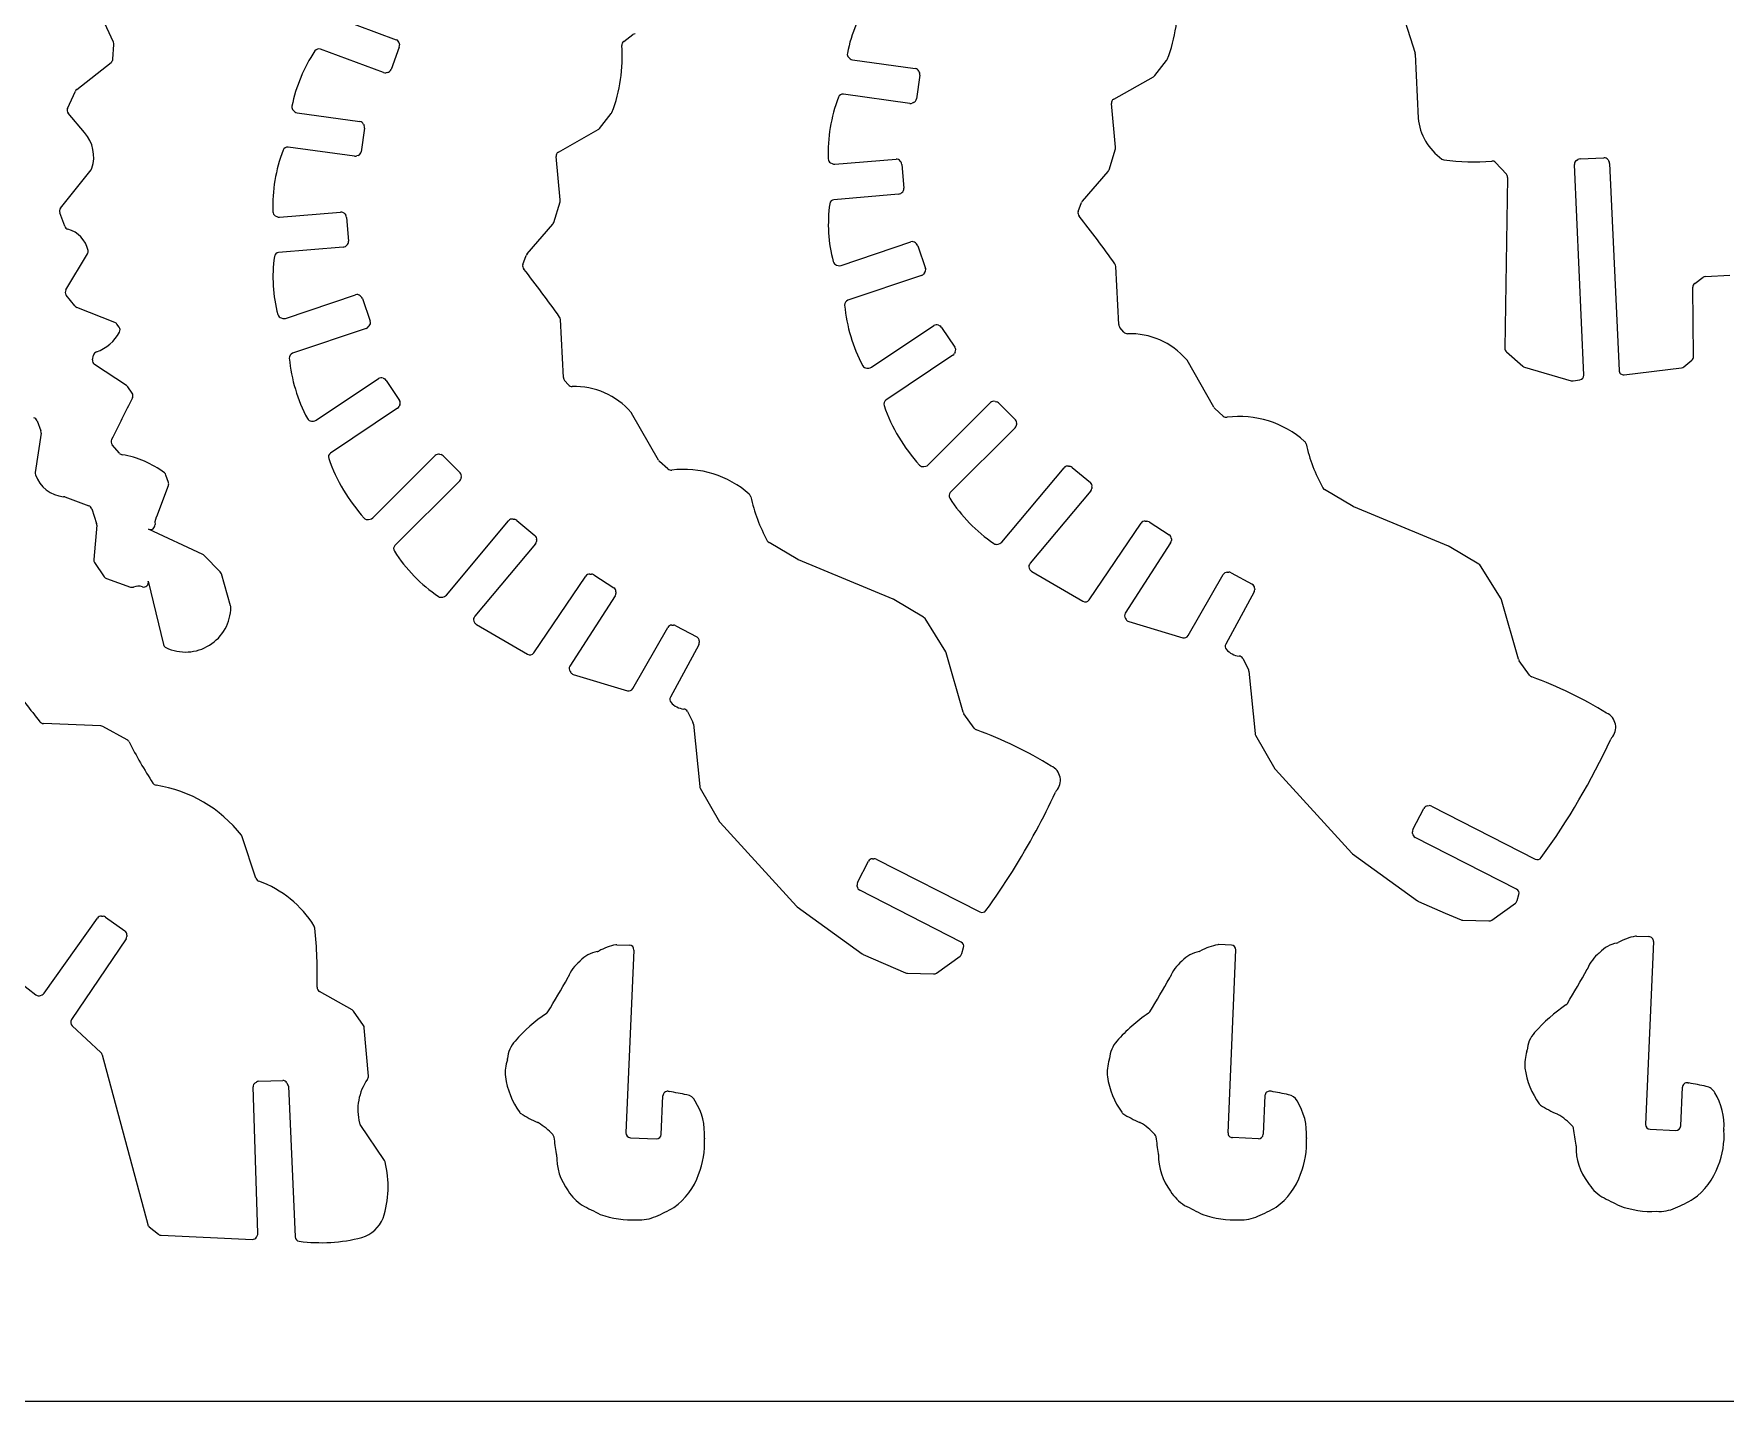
# Model space of a CAD drawing. Extents: x 0 to 821, y 0 to 548.
# Drawn here: x 399.3 to 543.2, y 0 to 116.3 of the extents above; entities that cross this region are included whole.
import ezdxf

# ---------------------------------------------------------------- set-up
doc = ezdxf.new("R2010")
doc.units = 0
doc.header["$MEASUREMENT"] = 0
doc.layers.add('WHITE', color=7, linetype='CONTINUOUS')

msp = doc.modelspace()

# ---------------------------------------------------------------- linework, layer by layer
at = {"layer": 'WHITE', "linetype": 'Continuous'}
for p, q in [((514.833729, 121.009929), (516.823925, 114.680281)), ((406.103925, 115.600281), (404.964007, 118.050081)), ((425.144001, 117.679665), (430.163925, 115.820281)), ((406.053925, 114.170281), (406.143901, 115.409642)), ((430.424132, 115.190357), (429.723925, 113.280281)), ((430.423995, 115.520276), (430.443925, 115.390281)), ((449.51407, 115.669755), (450.293925, 116.250281)), ((402.983925, 111.590281), (405.903738, 113.879721)), ((429.083745, 113.030393), (423.713925, 115.010281)), ((468.654263, 114.299544), (468.773925, 114.190281)), ((468.984404, 114.100074), (474.303925, 113.370281)), ((494.693927, 112.770283), (495.683925, 114.040281)), ((516.844386, 114.579973), (517.083925, 109.150281)), ((429.414085, 113.029764), (429.293925, 113.010281)), ((474.693525, 112.800081), (474.413925, 110.790281)), ((474.614034, 113.130422), (474.663925, 113.010281)), ((491.193458, 110.770368), (494.573925, 112.670281)), ((402.203925, 109.980281), (402.864387, 111.440109)), ((473.853503, 110.400417), (468.203925, 111.180281)), ((403.633925, 107.920281), (402.263722, 109.559683)), ((421.414263, 109.789544), (421.533925, 109.690281)), ((421.743565, 109.589928), (427.063925, 108.870281)), ((447.453927, 108.270283), (448.443925, 109.530281)), ((474.173815, 110.480012), (474.053925, 110.430281)), ((491.353917, 106.690156), (490.993925, 110.380281)), ((427.453925, 108.300281), (427.173925, 106.290281)), ((427.374029, 108.619971), (427.423925, 108.510281)), ((443.953458, 106.260368), (447.333925, 108.170281)), ((426.613503, 105.900417), (420.963925, 106.670281)), ((490.794079, 104.760053), (491.343925, 106.530281)), ((426.933523, 105.97008), (426.813925, 105.930281)), ((444.113917, 102.189956), (443.753925, 105.870281)), ((467.113441, 105.349922), (467.253925, 105.279981)), ((467.473956, 105.23041), (472.673925, 105.670281)), ((473.033902, 105.499963), (473.103925, 105.399981)), ((473.173626, 105.199976), (473.343925, 103.179981)), ((523.673958, 105.370003), (524.593925, 104.389981)), ((531.184021, 87.29001), (530.373925, 105.199981)), ((530.553728, 105.549984), (530.663925, 105.620281)), ((530.86402, 105.689964), (532.883925, 105.780281)), ((533.243925, 105.599981), (533.313925, 105.490281)), ((533.374401, 105.290024), (534.173925, 87.689981)), ((401.593925, 101.489981), (404.203604, 104.749986)), ((488.534233, 102.090042), (490.713925, 104.619981)), ((524.693508, 104.110043), (524.463925, 89.569981)), ((472.873923, 102.67998), (467.393925, 102.209981)), ((473.174406, 102.820002), (473.073925, 102.749981)), ((401.963925, 99.949981), (401.533751, 101.099952)), ((419.87391, 100.849985), (420.013925, 100.769981)), ((420.233488, 100.729961), (425.423925, 101.159981)), ((425.793703, 100.999968), (425.863925, 100.889981)), ((443.554079, 100.260053), (444.103925, 102.029981)), ((488.174128, 101.199972), (488.453925, 101.969981)), ((425.934095, 100.700017), (426.103925, 98.679981)), ((441.293816, 97.590052), (443.473925, 100.119981)), ((425.633923, 98.16998), (420.153925, 97.709981)), ((425.933549, 98.320028), (425.833925, 98.239981)), ((468.003954, 96.620031), (473.933925, 98.619981)), ((474.324205, 98.550028), (474.413925, 98.459981)), ((474.533798, 98.290044), (475.183925, 96.369981)), ((402.063925, 94.549981), (403.893597, 97.60998)), ((440.933558, 96.690047), (441.213925, 97.459981)), ((467.614292, 96.649951), (467.763925, 96.609981)), ((491.623859, 91.579963), (491.373925, 96.529981)), ((474.85361, 95.770035), (468.573925, 93.649981)), ((475.10399, 95.980027), (475.023925, 95.879981)), ((540.613982, 95.090001), (541.323925, 95.609981)), ((541.543514, 95.679987), (543.603925, 95.789981)), ((402.833925, 93.169981), (402.094413, 94.099977)), ((420.753921, 92.10998), (426.693925, 94.119981)), ((427.08388, 94.040016), (427.173925, 93.959981)), ((427.293798, 93.790044), (427.943925, 91.869981)), ((540.514039, 88.859949), (540.453925, 94.759981)), ((406.223925, 91.769981), (402.994193, 93.04)), ((420.373922, 92.149981), (420.523925, 92.109981)), ((406.593925, 91.359981), (406.403848, 91.629996)), ((427.61419, 91.260008), (421.333925, 89.139981)), ((427.86431, 91.470004), (427.783925, 91.379981)), ((444.383664, 87.080011), (444.133925, 92.019981)), ((470.584346, 87.949992), (475.883925, 91.499981)), ((476.284083, 91.530042), (476.393925, 91.469981)), ((476.554048, 91.330022), (477.683925, 89.649981)), ((492.054251, 90.949989), (491.713925, 91.349981)), ((477.713485, 89.250021), (477.653925, 89.139981)), ((524.594315, 89.26002), (525.983925, 88.049981)), ((404.323925, 88.599981), (404.403982, 88.98003)), ((407.213925, 86.409981), (404.494124, 88.180015)), ((470.193455, 87.879963), (470.353925, 87.879981)), ((477.514065, 88.979956), (471.813925, 85.159981)), ((499.70395, 84.549998), (497.433925, 88.559981)), ((526.133749, 87.959986), (530.093925, 86.799981)), ((534.614142, 87.309955), (539.483925, 87.899981)), ((539.69396, 87.989968), (540.363925, 88.549981)), ((423.344346, 83.439992), (428.643925, 86.989981)), ((429.044083, 87.020042), (429.153925, 86.969981)), ((429.314048, 86.830022), (430.443925, 85.139981)), ((444.813577, 86.449992), (444.473925, 86.839981)), ((530.263685, 86.789977), (530.843925, 86.879981)), ((407.693925, 85.759981), (407.323925, 86.299981)), ((475.403507, 79.649951), (480.713925, 84.949981)), ((481.093878, 85.049958), (481.223925, 85.019981)), ((481.403434, 84.919998), (482.833925, 83.479981)), ((430.27402, 84.47002), (424.573925, 80.659981)), ((430.464286, 84.75005), (430.413925, 84.629981)), ((452.463627, 80.049964), (450.183925, 84.049981)), ((500.513495, 83.800002), (499.783925, 84.449981)), ((399.963925, 82.339981), (399.453554, 78.999992)), ((399.603925, 83.409981), (399.943756, 82.55005)), ((422.953455, 83.379963), (423.113925, 83.369981)), ((482.803539, 82.78995), (477.293925, 77.309981)), ((482.933701, 83.100025), (482.903925, 82.979981)), ((406.613925, 80.649981), (406.00371, 81.359986)), ((428.164097, 75.140014), (433.473925, 80.439981)), ((433.85349, 80.550018), (433.973925, 80.519981)), ((434.164136, 80.410037), (435.593925, 78.979981)), ((453.273495, 79.300002), (452.543925, 79.939981)), ((475.044192, 79.510019), (475.203925, 79.539981)), ((481.673514, 73.079998), (486.963925, 79.409981)), ((487.343535, 79.549969), (487.463925, 79.529981)), ((487.653504, 79.439959), (489.203925, 78.139981)), ((409.883925, 75.479981), (410.783925, 77.889982)), ((410.783925, 78.159981), (410.574365, 78.78001)), ((435.564399, 78.290032), (430.053925, 72.799981)), ((435.694423, 78.590036), (435.663925, 78.469981)), ((489.343608, 77.760029), (489.323925, 77.639981)), ((401.963925, 76.919981), (404.013626, 76.169975)), ((489.233534, 77.449969), (484.073925, 71.279981)), ((511.573647, 76.109992), (509.113925, 77.549981)), ((404.253925, 75.919981), (404.674079, 74.67005)), ((427.803801, 74.999991), (427.953925, 75.039981)), ((434.433514, 68.579998), (439.723925, 74.899981)), ((440.094353, 75.039978), (440.223925, 75.019981)), ((440.413635, 74.929992), (441.963925, 73.629981)), ((493.874423, 74.869979), (494.003925, 74.859981)), ((519.673925, 72.739981), (511.623925, 76.089981)), ((404.693925, 74.509981), (404.433722, 71.599954)), ((413.713925, 72.029981), (409.074106, 74.180001)), ((489.104401, 68.170037), (493.523925, 74.689981)), ((494.203842, 74.800006), (495.913925, 73.699981)), ((415.183925, 70.539981), (413.834309, 71.949957)), ((441.993534, 72.939969), (436.833925, 66.769981)), ((442.104223, 73.259955), (442.083925, 73.129981)), ((464.333983, 71.610045), (461.873925, 73.049981)), ((481.353608, 72.909987), (481.503925, 72.959981)), ((496.023508, 73.019975), (492.173925, 67.029981)), ((496.094123, 73.349986), (496.093925, 73.219981)), ((522.243924, 71.20998), (519.733925, 72.719981)), ((404.493925, 71.339981), (405.313725, 70.139979)), ((472.433866, 68.240016), (464.383925, 71.579981)), ((484.013724, 70.859982), (484.063925, 70.759981)), ((484.223458, 70.570022), (488.573925, 68.049981)), ((500.843938, 70.519959), (500.973925, 70.519981)), ((524.143442, 68.259987), (522.383925, 71.069981)), ((405.513925, 69.989981), (407.543926, 69.25998)), ((409.073925, 69.759981), (410.353466, 64.379989)), ((416.073925, 67.659981), (415.28374, 70.369995)), ((441.863551, 63.660021), (446.283925, 70.189981)), ((446.633543, 70.359967), (446.763925, 70.359981)), ((446.963842, 70.300006), (448.673925, 69.199981)), ((497.533502, 65.13003), (500.513925, 70.319981)), ((501.183909, 70.48005), (502.963925, 69.509981)), ((503.173938, 69.169977), (503.183925, 69.049981)), ((434.113901, 68.409961), (434.263925, 68.459981)), ((448.783508, 68.519975), (444.933925, 62.529981)), ((448.854191, 68.849975), (448.853925, 68.719981)), ((475.004062, 66.699982), (472.483925, 68.209981)), ((503.13396, 68.840026), (500.723925, 64.399981)), ((525.633926, 63.109978), (524.183925, 68.159981)), ((436.773607, 66.360035), (436.823925, 66.249981)), ((476.903442, 63.749987), (475.143925, 66.569981)), ((492.18387, 66.589968), (492.243925, 66.489981)), ((492.464151, 66.339973), (497.073925, 64.939981)), ((436.984375, 66.07), (441.333925, 63.539981)), ((450.294269, 60.619969), (453.273925, 65.809981)), ((453.603866, 66.020016), (453.733925, 66.019981)), ((453.94398, 65.970015), (455.723925, 65.009981)), ((455.893617, 64.340044), (453.483925, 59.889981)), ((455.933938, 64.669977), (455.933925, 64.539981)), ((478.393803, 58.609977), (476.943925, 63.649981)), ((444.943973, 62.079961), (445.003925, 61.989981)), ((502.1735, 63.169973), (502.643925, 62.249981)), ((502.694346, 62.110003), (503.213925, 56.799981)), ((526.573963, 61.760022), (525.693925, 62.989981)), ((445.22436, 61.829975), (449.833925, 60.439981)), ((405.033509, 57.449985), (400.143925, 57.649981)), ((454.933446, 58.670019), (455.403925, 57.749981)), ((455.443991, 57.600032), (455.973925, 52.299981)), ((479.334188, 57.250039), (478.453925, 58.479981)), ((407.273659, 56.260001), (405.213925, 57.399981)), ((503.263926, 56.649979), (504.893925, 53.799981)), ((504.943573, 53.729973), (511.443925, 46.619981)), ((456.024125, 52.140041), (457.653925, 49.289981)), ((516.644155, 48.620035), (517.563925, 50.429981)), ((517.903583, 50.649954), (518.023925, 50.659981)), ((518.233444, 50.609961), (527.053925, 46.119981)), ((457.704196, 49.220002), (464.203925, 42.119981)), ((418.223924, 44.489981), (417.063925, 48.019981)), ((516.614155, 48.290034), (516.603925, 48.419981)), ((525.464032, 43.570027), (516.833925, 47.959981)), ((470.663583, 46.149954), (470.783925, 46.149981)), ((470.993747, 46.11), (479.813925, 41.619981)), ((511.504189, 46.569995), (517.043925, 42.559981)), ((469.403443, 44.119953), (470.323925, 45.929981)), ((469.373771, 43.79001), (469.363925, 43.909981)), ((478.22343, 39.059994), (469.593925, 43.459981)), ((464.263924, 42.05998), (469.803925, 38.049981)), ((517.113869, 42.510005), (519.393925, 41.519981)), ((523.354329, 40.919954), (525.363925, 42.369981)), ((525.513532, 42.590007), (525.663925, 43.099981)), ((400.214149, 34.699989), (404.743925, 41.099981)), ((405.104131, 41.260016), (405.233925, 41.249981)), ((405.423461, 41.179952), (407.083925, 40.009981)), ((519.393925, 41.519981), (520.733925, 40.939981)), ((520.883619, 40.910042), (523.103925, 40.849981)), ((393.303645, 39.390001), (399.513925, 34.559981)), ((407.174266, 39.329997), (402.543925, 32.459981)), ((407.24346, 39.649973), (407.233925, 39.519981)), ((535.653925, 39.549981), (536.713746, 39.519972)), ((537.103925, 39.099981), (536.423925, 23.54998)), ((448.933925, 38.829981), (449.993925, 38.789981)), ((450.383925, 38.379981), (449.703924, 22.829978)), ((469.874156, 38.010034), (473.493925, 36.439981)), ((476.114178, 36.420042), (478.123925, 37.869981)), ((478.273573, 38.079986), (478.423925, 38.589981)), ((501.203925, 38.799981), (500.144266, 38.840007)), ((500.913925, 22.839981), (501.584107, 38.389981)), ((473.643619, 36.410042), (475.863925, 36.339981)), ((399.913691, 34.510033), (400.043925, 34.559981)), ((426.403924, 33.299981), (423.633925, 34.849981)), ((427.374095, 31.950017), (426.533925, 33.169981)), ((402.604309, 31.939997), (405.033925, 29.649981)), ((427.794359, 27.649994), (427.443925, 31.759981)), ((405.153694, 29.470027), (409.023925, 15.040001)), ((418.394212, 14.279998), (417.983925, 26.729981)), ((418.174164, 27.080022), (418.273925, 27.149981)), ((418.474181, 27.209957), (420.503925, 27.279981)), ((420.854366, 27.090041), (420.923925, 26.979981)), ((420.984396, 26.789956), (421.563925, 13.980001)), ((452.703925, 22.699981), (452.843858, 25.979974)), ((453.303925, 26.359981), (453.383724, 26.349955)), ((504.053925, 25.989981), (503.903727, 22.709998)), ((504.573925, 26.359981), (504.503562, 26.37003)), ((539.423925, 23.419981), (539.563768, 26.70003)), ((540.023925, 27.079981), (540.114161, 27.069961)), ((429.163681, 20.479976), (427.093925, 23.529981)), ((536.813925, 23.139981), (539.003927, 23.03998)), ((450.083925, 22.409981), (452.283927, 22.31998)), ((503.493925, 22.329981), (501.293927, 22.41998)), ((409.153496, 14.840002), (409.933925, 14.200001)), ((410.174184, 14.109998), (417.923925, 13.760001)), ((418.284379, 13.960008), (418.343925, 14.070001)), ((0, 0), (820.574183, 0))]:
    msp.add_line(p, q, dxfattribs=at)
for centre, radius, start, end in [((483.796396, 118.832482), 12.835837, 338.556874, 4.410817), ((481.306922, 112.105768), 13.029683, 146.16808, 168.607277), ((405.74695, 115.425914), 0.397284, 357.652594, 26.03352), ((430.030925, 115.442281), 0.400716, 11.2231, 70.615484), ((430.05477, 115.327866), 0.394128, 339.58032, 9.111784), ((436.551091, 114.301706), 12.833001, 338.651243, 4.549967), ((449.74052, 115.343), 0.397553, 124.723002, 183.355877), ((450.526437, 115.917217), 0.406194, 97.428336, 124.918954), ((405.651085, 114.194409), 0.403562, 308.759871, 356.57231), ((434.069898, 107.606748), 13.031095, 146.180736, 168.653503), ((423.573678, 114.638995), 0.39689, 69.306884, 146.244239), ((468.925995, 114.594606), 0.401123, 167.772916, 227.357048), ((469.029714, 114.496456), 0.398964, 230.123451, 263.478871), ((495.379925, 114.290281), 0.393594, 320.5672, 337.555), ((516.446019, 114.550951), 0.399423, 4.166845, 18.892439), ((429.225182, 113.400182), 0.395915, 249.069068, 279.998872), ((429.350541, 113.425219), 0.400528, 279.128612, 338.785002), ((474.242997, 112.971112), 0.403792, 23.23698, 81.321587), ((474.295035, 112.85115), 0.401749, 352.697088, 23.334338), ((494.383925, 113.020281), 0.398246, 298.495639, 321.116), ((403.233646, 111.26884), 0.407044, 127.842926, 155.117207), ((480.403572, 106.130352), 13.507118, 159.230727, 181.870112), ((468.153119, 110.779256), 0.40423, 82.779739, 159.616332), ((474.020925, 110.846281), 0.39697, 292.657, 351.890309), ((402.573925, 109.818281), 0.403854, 156.354377, 219.816), ((421.686161, 110.085366), 0.401795, 167.765782, 227.413037), ((421.805599, 109.988668), 0.403537, 227.682971, 261.157202), ((448.127925, 109.787281), 0.407314, 320.878848, 337.269), ((473.896516, 110.799217), 0.401113, 263.844009, 293.105725), ((491.394359, 110.42153), 0.402553, 119.938258, 185.881419), ((401.353176, 105.853036), 3.0782, 341.568187, 42.188811), ((426.999802, 108.473594), 0.401836, 21.362648, 80.817821), ((427.053925, 108.350281), 0.403113, 352.875, 23.385221), ((447.143925, 108.520281), 0.398246, 298.495639, 321.116), ((521.941925, 109.643281), 4.882951, 185.794658, 234.466), ((420.906151, 106.275247), 0.399236, 81.679555, 158.737366), ((490.962925, 106.634281), 0.394939, 344.732157, 8.1329), ((433.16356, 101.63062), 13.507105, 159.23203, 181.869979), ((426.656516, 106.299217), 0.401113, 263.844009, 293.105725), ((426.780321, 106.335447), 0.396187, 292.748894, 353.45391), ((444.154359, 105.91153), 0.402553, 119.938258, 185.881419), ((467.306933, 105.704053), 0.403544, 182.057705, 241.348477), ((467.448296, 105.629631), 0.400044, 240.930219, 273.677721), ((472.704715, 105.269781), 0.401682, 34.962999, 94.396209), ((472.772891, 105.172468), 0.401678, 3.92682, 34.499896), ((519.332425, 105.989924), 0.393341, 234.503094, 262.871229), ((521.735925, 122.679281), 17.254811, 261.829262, 275.348), ((523.378285, 105.101983), 0.399071, 42.191577, 94.906322), ((530.772118, 105.216607), 0.39854, 123.22817, 182.390971), ((530.890312, 105.29234), 0.398493, 93.783068, 124.61851), ((532.907734, 105.378269), 0.402716, 33.404125, 93.389448), ((532.971941, 105.277743), 0.402648, 1.747838, 31.860342), ((403.893925, 105.000581), 0.398371, 321.02, 342.345191), ((490.415925, 104.883281), 0.397657, 318.537567, 341.951), ((524.291939, 104.124872), 0.401843, 357.885115, 41.279366), ((443.722925, 102.134081), 0.394966, 344.718163, 8.1329), ((467.427925, 101.813881), 0.397557, 94.906067, 171.887), ((472.845925, 103.080681), 0.40168, 273.997, 304.584191), ((472.943466, 103.148659), 0.401682, 305.094969, 4.4723), ((401.913838, 101.240969), 0.405403, 142.103754, 200.355464), ((420.062915, 101.201887), 0.399448, 181.724912, 241.759955), ((420.193284, 101.131703), 0.403748, 243.625607, 275.714844), ((425.472925, 100.765981), 0.397035, 36.1084, 97.089218), ((425.533957, 100.660152), 0.402119, 5.689528, 34.857955), ((479.442656, 100.149044), 12.527044, 172.103865, 194.842753), ((488.552925, 101.066681), 0.401608, 160.614, 219.730478), ((421.367511, 47.518889), 85.512654, 35.141671, 38.549857), ((488.821417, 101.811057), 0.400384, 135.829662, 156.613756), ((402.344006, 100.089558), 0.4049, 200.164737, 254.195286), ((401.593925, 97.379881), 2.40675, 12.4809, 74.582882), ((443.175925, 100.383281), 0.397657, 318.537567, 341.951), ((403.555081, 97.817935), 0.397289, 328.436999, 11.922985), ((425.605925, 98.570681), 0.40168, 273.997, 304.584191), ((425.707279, 98.647426), 0.397979, 304.648901, 4.692021), ((474.068925, 98.249181), 0.394611, 49.6841, 110.005435), ((474.158925, 98.152781), 0.399245, 20.1107, 50.304677), ((432.202721, 95.643017), 12.527928, 172.076643, 194.860767), ((420.192925, 97.308581), 0.40329, 95.549436, 171.243), ((441.312925, 96.563481), 0.399833, 161.55, 219.328312), ((441.592158, 97.317236), 0.404273, 137.559006, 159.323544), ((467.720751, 97.033799), 0.398338, 193.615681, 254.498738), ((467.867925, 96.999781), 0.403435, 255.061264, 289.708), ((490.977925, 96.499381), 0.397181, 4.41862, 37.2893), ((374.067271, 43.088863), 85.51594, 35.074623, 38.488267), ((474.727451, 96.152355), 0.402597, 288.262128, 317.425942), ((474.804925, 96.244581), 0.399207, 318.504, 18.307867), ((540.853925, 94.769881), 0.400122, 126.853, 181.417781), ((541.551356, 95.275989), 0.404074, 91.112144, 124.252917), ((402.414152, 94.347675), 0.404459, 149.987484, 217.76437), ((426.818925, 93.738981), 0.400981, 48.6474, 108.163835), ((426.918925, 93.652781), 0.399245, 20.1107, 50.304677), ((468.703925, 93.269781), 0.401811, 108.876856, 185.677), ((403.154657, 93.401651), 0.395652, 215.84125, 246.073218), ((420.473925, 92.529981), 0.393034, 194.742025, 255.256), ((420.638925, 92.489981), 0.39702, 253.162527, 286.837), ((443.737925, 91.989381), 0.397181, 4.41862, 37.2893), ((481.966009, 94.521784), 13.722854, 185.401322, 207.949525), ((403.506925, 92.612781), 3.53726, 289.088, 331.776878), ((406.076925, 91.395381), 0.402397, 35.665, 68.574035), ((406.274039, 91.126296), 0.39615, 331.946649, 36.149084), ((427.476578, 91.634754), 0.399213, 290.163931, 320.343149), ((427.563642, 91.737763), 0.402612, 318.313483, 19.17161), ((476.109925, 91.170481), 0.399558, 64.1562, 124.445747), ((476.221925, 91.111881), 0.397265, 33.2972, 64.344432), ((492.025925, 91.604681), 0.402761, 183.518, 219.226349), ((492.357925, 91.208381), 0.398652, 220.394, 272.250219), ((492.564065, 84.419719), 6.393156, 41.070964, 91.707418), ((404.794925, 88.891081), 0.400934, 109.104027, 167.182), ((477.354094, 89.424531), 0.399519, 334.100158, 34.353883), ((524.865942, 89.556691), 0.402237, 178.106622, 227.523319), ((404.712968, 88.513177), 0.39861, 167.422142, 236.700225), ((421.463925, 88.759781), 0.401811, 108.876856, 185.677), ((434.722925, 90.024181), 13.720956, 185.454072, 207.965), ((470.19508, 88.278792), 0.398832, 208.257659, 269.766561), ((470.357925, 88.281081), 0.40112, 269.428632, 304.367), ((477.295701, 89.311934), 0.397356, 303.335511, 334.358192), ((497.103925, 88.335881), 0.398899, 34.18007, 45.4247), ((526.260125, 88.34009), 0.400562, 226.406937, 251.609203), ((539.437925, 88.297381), 0.400053, 276.602739, 309.79), ((540.114925, 88.861781), 0.399024, 308.610473, 359.737), ((406.988925, 86.074981), 0.403547, 33.887, 56.113041), ((428.869925, 86.660481), 0.399558, 64.1562, 124.445747), ((428.981925, 86.611881), 0.397265, 33.2972, 64.344432), ((444.785914, 87.094286), 0.402503, 182.032535, 219.183829), ((445.116925, 86.708481), 0.398548, 220.435, 270.95449), ((530.201925, 87.190081), 0.404774, 254.52514, 278.775), ((530.781925, 87.277481), 0.402306, 278.865269, 1.78472), ((534.574914, 87.709498), 0.401464, 182.786535, 275.607463), ((716.703785, -70.948743), 346.262717, 153.167241, 153.823916), ((407.363925, 85.529781), 0.402368, 333.465, 34.898693), ((430.103748, 84.92672), 0.401498, 333.894366, 32.084069), ((445.320444, 79.910986), 6.40203, 41.105352, 91.762279), ((472.032015, 84.82364), 0.40086, 122.960246, 199.478606), ((480.990925, 84.669181), 0.394433, 74.8703, 134.60968), ((481.121768, 84.62543), 0.407561, 46.282558, 75.48382), ((399.23101, 83.262266), 0.401105, 21.608974, 75.163425), ((422.95527, 83.778439), 0.39848, 208.220729, 269.739037), ((430.050925, 84.806481), 0.403635, 303.547, 334.069779), ((449.821088, 83.891179), 0.396066, 23.637443, 35.286557), ((485.953436, 89.769442), 15.174719, 199.556269, 221.926667), ((482.552963, 83.203121), 0.39445, 344.848854, 44.578626), ((500.054925, 84.748781), 0.403389, 209.526, 227.793192), ((500.783071, 84.100049), 0.40336, 228.062045, 277.312039), ((501.886505, 75.439555), 8.327146, 48.22883, 97.258464), ((399.572865, 82.408439), 0.397007, 350.070527, 20.897515), ((423.117925, 83.771081), 0.40112, 269.428632, 304.367), ((482.507419, 83.067908), 0.406138, 316.812031, 347.496663), ((406.313977, 81.618186), 0.403649, 153.455596, 219.766691), ((406.923146, 80.904312), 0.400378, 219.436907, 259.997136), ((424.794925, 80.322581), 0.403336, 123.225155, 199.192), ((507.160965, 81.354696), 0.402002, 12.268433, 47.279177), ((521.794114, 84.725061), 14.6143, 192.989703, 208.68611), ((405.643925, 72.775581), 7.82846, 52.1848, 81.110876), ((438.713405, 85.269528), 15.174754, 199.556432, 221.926989), ((433.760307, 80.161789), 0.399256, 76.503078, 135.831113), ((433.875067, 80.129434), 0.402864, 44.148516, 75.795244), ((452.822635, 80.227767), 0.400625, 206.347558, 225.917905), ((453.543071, 79.600049), 0.40336, 228.062045, 277.312039), ((454.646505, 70.939555), 8.327146, 48.22883, 97.258464), ((474.958487, 79.902155), 0.401393, 222.686868, 282.328554), ((475.117925, 79.932381), 0.401714, 282.361729, 315.318), ((487.275258, 79.150424), 0.405337, 80.302553, 140.182169), ((487.390925, 79.131181), 0.405426, 49.6228, 79.626896), ((399.852925, 78.945981), 0.403006, 172.298, 199.721976), ((402.129925, 79.742781), 2.81544, 199.349, 264.587915), ((410.198192, 78.644336), 0.399891, 19.832844, 52.128289), ((410.413925, 78.024981), 0.393859, 339.955, 20.045249), ((435.2733, 78.568529), 0.402864, 316.267349, 345.84062), ((435.311801, 78.699347), 0.397931, 344.055905, 44.848228), ((488.952958, 77.832064), 0.397236, 349.552053, 50.818355), ((509.335783, 77.886173), 0.402798, 205.930218, 236.578615), ((401.835341, 76.537877), 0.403159, 71.401117, 85.868558), ((459.920855, 76.855202), 0.401705, 12.175151, 47.218697), ((474.567628, 80.179488), 14.6176, 192.804254, 208.520483), ((477.585014, 77.028473), 0.404944, 135.958661, 212.656177), ((488.591925, 84.111881), 13.494128, 212.759772, 235.733), ((488.933412, 77.709246), 0.396608, 319.176225, 349.942089), ((403.876037, 75.797235), 0.397323, 17.994822, 69.739333), ((410.881817, 74.712218), 1.245086, 146.469349, 186.097087), ((409.503925, 75.619981), 0.404969, 327.095, 339.775141), ((427.727725, 75.398807), 0.406007, 221.455606, 280.799714), ((427.892925, 75.438981), 0.403636, 278.692201, 312.209), ((440.030545, 74.648742), 0.396405, 80.737051, 140.669553), ((440.154925, 74.629381), 0.396648, 49.2842, 79.981979), ((493.857439, 74.471801), 0.39854, 87.557615, 146.807949), ((493.992925, 74.460281), 0.399851, 58.166, 88.423581), ((511.746925, 76.470681), 0.400077, 244.34, 252.094924), ((404.293954, 74.541656), 0.401223, 355.471956, 18.663287), ((409.245578, 74.541445), 0.400056, 244.619981, 5.526489), ((441.712894, 73.32319), 0.396405, 350.8209, 50.708312), ((495.695919, 73.366352), 0.39854, 357.646457, 56.837885), ((413.559183, 71.66663), 0.394929, 45.841324, 66.932084), ((430.344008, 72.518567), 0.404156, 135.869169, 212.743873), ((441.351925, 79.601881), 13.494135, 212.759758, 235.733), ((441.693412, 73.199246), 0.396608, 319.176225, 349.942089), ((462.073925, 73.399981), 0.403113, 209.745, 240.255119), ((481.223145, 73.289928), 0.401716, 235.223012, 288.951346), ((481.362626, 73.33947), 0.404941, 290.422252, 320.151134), ((495.696386, 73.247546), 0.398493, 325.174635, 356.033528), ((519.577925, 72.351981), 0.3997, 67.027279, 76.1028), ((404.836957, 71.556375), 0.405583, 173.83187, 212.244936), ((414.895852, 70.256527), 0.404143, 16.305719, 44.537013), ((464.561925, 71.933281), 0.395607, 234.809, 243.26007), ((484.383814, 71.021249), 0.4037, 140.140963, 203.54508), ((484.433187, 70.908128), 0.397872, 201.860561, 238.188425), ((500.858925, 70.122981), 0.397283, 92.162, 150.273007), ((501.007925, 70.127381), 0.394069, 63.4805, 94.949588), ((522.038925, 70.864981), 0.40131, 30.718904, 59.2811), ((405.642925, 70.370581), 0.401932, 215.011, 251.276501), ((407.678925, 69.639981), 0.403268, 250.442, 289.568462), ((408.219925, 68.110181), 1.21939, 73.600087, 109.445), ((408.685619, 69.661678), 0.400555, 252.355805, 14.206451), ((446.612283, 69.959162), 0.401369, 86.963807, 144.89478), ((446.752925, 69.960281), 0.399851, 58.166, 88.423581), ((448.451919, 68.864215), 0.402524, 357.972673, 56.527642), ((502.774925, 69.158381), 0.399179, 1.66475, 61.740074), ((415.695911, 67.536746), 0.397594, 0.465391, 18.05631), ((433.972925, 68.781181), 0.39702, 236.537791, 290.795), ((434.122626, 68.83947), 0.404941, 290.422252, 320.151134), ((448.456386, 68.747546), 0.398493, 325.174635, 356.033528), ((472.255925, 67.886781), 0.395528, 54.799115, 63.2635), ((488.775676, 68.390528), 0.395823, 239.35609, 326.148326), ((502.784925, 69.034081), 0.399317, 330.927, 2.282008), ((523.798348, 68.062096), 0.397807, 14.24459, 29.831898), ((412.243122, 67.580167), 3.85058, 244.316256, 359.401947), ((437.142722, 66.515135), 0.400378, 140.467755, 202.79187), ((437.184633, 66.410038), 0.394626, 203.928354, 239.504979), ((474.811789, 66.352888), 0.396791, 33.169684, 61.01576), ((492.513925, 66.817581), 0.400891, 148.006736, 214.591), ((492.56576, 66.725806), 0.398988, 216.232203, 255.246183), ((453.622925, 65.625781), 0.394627, 92.7677, 152.17519), ((453.749925, 65.620981), 0.399321, 60.9269, 92.296345), ((455.534925, 64.658381), 0.399179, 1.66475, 61.740074), ((497.181925, 65.329381), 0.404099, 254.498658, 330.446), ((410.741816, 64.472338), 0.399179, 193.376436, 245.182221), ((441.533053, 63.889808), 0.402531, 240.350597, 325.190104), ((455.531197, 64.517139), 0.403375, 333.957781, 3.246203), ((476.558348, 63.552096), 0.397807, 14.24459, 29.831898), ((501.084032, 64.212386), 0.40604, 152.483138, 220.258361), ((501.995767, 64.984566), 1.600831, 220.261377, 264.933189), ((501.813868, 62.989794), 0.402243, 26.611301, 84.218725), ((445.263925, 62.312181), 0.395395, 146.575189, 215.972), ((445.33761, 62.217843), 0.404063, 214.327793, 253.723269), ((502.302083, 62.047777), 0.397168, 9.013867, 30.604853), ((526.011925, 63.223981), 0.394816, 196.783, 216.347458), ((427.230013, 80.332308), 35.4567, 213.059775, 219.456096), ((449.949925, 60.822181), 0.399416, 253.11664, 329.577), ((526.894925, 61.996681), 0.398853, 216.403, 250.829175), ((513.851925, 26.850981), 37.089167, 58.693652, 69.6267), ((453.842875, 59.707883), 0.402498, 153.101062, 219.841847), ((454.762925, 60.470481), 1.597506, 219.70146, 264.647), ((400.165925, 58.048781), 0.399406, 218.523, 266.84245), ((454.577925, 58.477081), 0.404489, 28.4883, 84.898334), ((455.049925, 57.575281), 0.394761, 3.59399, 26.266469), ((478.778853, 58.709158), 0.397619, 194.444252, 215.195912), ((532.552786, 57.325129), 1.342456, 317.605669, 64.819303), ((405.019306, 57.048269), 0.401967, 61.042223, 87.97518), ((407.073011, 55.910606), 0.402909, 26.47037, 60.132466), ((479.660105, 57.492939), 0.406475, 216.69652, 250.429172), ((466.612541, 22.340606), 37.089237, 58.694663, 69.627794), ((503.610925, 56.848981), 0.400012, 187.036186, 209.834), ((478.040355, 82.140275), 61.161361, 324.068865, 335.028325), ((533.853925, 56.166181), 0.40041, 140.663, 157.443868), ((442.684925, 74.135381), 39.601463, 207.108, 212.977427), ((485.314825, 52.815572), 1.34125, 317.532942, 64.886927), ((505.245642, 53.996805), 0.403044, 209.231784, 221.45574), ((409.801925, 52.794581), 0.400368, 212.408, 260.259545), ((407.994601, 41.119996), 11.413339, 37.957244, 81.232975), ((456.374877, 52.337981), 0.40275, 185.414038, 209.437314), ((430.801925, 77.645181), 61.1663, 331.575, 335.015), ((486.613925, 51.656181), 0.400345, 140.663, 157.451475), ((517.92226, 50.248896), 0.401492, 92.666308, 153.190279), ((518.039925, 50.263181), 0.397122, 60.8365, 92.309063), ((457.998367, 49.484373), 0.395511, 209.438978, 221.946009), ((416.693138, 47.883599), 0.395073, 20.194468, 40.472883), ((430.794125, 77.629717), 61.165801, 324.072493, 331.591216), ((517.004716, 48.443454), 0.401478, 153.907174, 183.3518), ((517.014937, 48.318704), 0.401806, 184.091752, 243.224381), ((470.68226, 45.748896), 0.401492, 92.666308, 153.190279), ((470.815925, 45.747681), 0.403571, 63.8587, 94.547882), ((511.72921, 46.902604), 0.401576, 224.731487, 235.920407), ((527.233812, 46.480037), 0.402492, 243.452821, 325.14758), ((418.603925, 44.619981), 0.401568, 198.886, 251.147778), ((415.299416, 35.526102), 9.274172, 31.776598, 69.981609), ((469.764339, 43.943324), 0.4018, 153.922005, 184.760195), ((469.769925, 43.815781), 0.39695, 183.722, 243.680242), ((525.281925, 43.214981), 0.398935, 343.24573, 62.8461), ((464.518925, 42.374981), 0.405278, 218.990994, 231.009), ((479.997925, 41.980981), 0.405188, 242.992275, 323.513), ((517.307925, 42.855681), 0.396402, 228.241626, 240.691), ((525.127603, 42.691544), 0.399063, 306.312693, 345.259583), ((405.063757, 40.865498), 0.396579, 84.156842, 143.753246), ((405.193925, 40.849781), 0.402194, 55.1928, 84.292242), ((422.839035, 40.213273), 0.396631, 5.306325, 29.72884), ((520.885925, 41.311581), 0.401485, 247.753378, 269.671), ((523.126925, 41.250681), 0.40136, 266.714853, 304.512), ((406.848958, 39.690504), 0.396579, 354.134066, 53.666481), ((406.831549, 39.541975), 0.402976, 328.262303, 356.871248), ((387.404956, 36.376661), 36.037763, 358.144861, 6.169996), ((478.044783, 38.706019), 0.396501, 342.983034, 63.220513), ((534.448925, 36.412881), 2.59912, 100.306373, 137.464), ((533.918925, 39.364981), 0.400312, 279.345, 297.515698), ((536.490925, 34.782581), 4.8548, 100.887756, 119.452), ((535.613925, 39.149981), 0.401995, 84.289407, 95.7106), ((536.703916, 39.119603), 0.40049, 357.191609, 88.593472), ((447.898238, 34.791735), 3.371634, 129.054114, 157.904999), ((445.507665, 37.713881), 0.404042, 311.223113, 319.232259), ((447.721739, 35.679047), 2.603297, 100.351379, 137.13368), ((447.175925, 38.636881), 0.404507, 281.124, 300.982201), ((449.746925, 34.057381), 4.84744, 100.73333, 119.171), ((448.932925, 38.430981), 0.399026, 89.856402, 102.855), ((449.983925, 38.389981), 0.400125, 358.567904, 88.5679), ((470.037198, 38.378398), 0.402833, 234.61396, 246.125312), ((477.894647, 38.191683), 0.395045, 305.477461, 343.575863), ((499.107931, 34.815666), 3.36681, 129.328136, 158.12598), ((496.713084, 37.719249), 0.397147, 311.103897, 319.245176), ((498.919666, 35.687635), 2.60251, 100.08121, 137.077006), ((498.370765, 38.640405), 0.401445, 283.445971, 301.999861), ((500.941925, 34.062181), 4.84984, 100.556, 119.097), ((500.142398, 38.442083), 0.397929, 89.730956, 102.91611), ((501.183925, 38.400181), 0.400312, 358.54, 87.136165), ((534.621925, 35.527481), 3.3696, 129.166975, 158.179), ((532.274925, 38.473381), 0.398784, 303.276, 310.471664), ((357.69223, 85.093999), 99.9446, 328.658867, 330.586301), ((444.394823, 36.187178), 0.400152, 333.719314, 341.461499), ((473.645925, 36.811581), 0.401485, 247.753378, 269.671), ((475.874925, 36.737081), 0.397252, 268.413265, 307.04), ((408.769105, 84.892532), 99.948794, 328.802428, 330.726483), ((495.620539, 36.24895), 0.404677, 325.482924, 333.759936), ((444.291905, 85.607952), 99.9439, 328.803808, 330.728143), ((531.127231, 36.936764), 0.398648, 330.420259, 336.841966), ((399.756925, 34.880881), 0.402524, 232.865347, 292.915), ((399.882925, 34.928981), 0.402594, 293.572335, 325.342), ((423.822925, 35.201581), 0.399179, 178.788, 241.740074), ((426.193925, 32.959981), 0.399625, 31.70143, 58.2986), ((442.708993, 33.314607), 0.400885, 305.939264, 329.2395), ((493.928925, 33.334981), 0.398058, 302.686572, 327.308), ((537.184925, 22.510781), 13.4902, 123.882963, 139.063), ((529.440288, 34.036045), 0.395508, 304.478737, 330.284468), ((402.875102, 32.234942), 0.400401, 145.803412, 227.44455), ((427.04389, 31.720835), 0.401946, 5.588957, 34.762925), ((450.443072, 21.770711), 13.494631, 123.758035, 138.965799), ((501.665745, 21.791889), 13.4981, 123.865967, 139.097798), ((442.044925, 28.982481), 2.4262, 137.22994, 176.278), ((493.255885, 28.994433), 2.42649, 137.61864, 176.324478), ((528.770452, 29.70357), 2.422041, 137.176046, 176.297235), ((404.772856, 29.346391), 0.400404, 17.985552, 49.306504), ((443.072015, 27.902057), 3.640483, 161.785586, 184.759208), ((439.220832, 29.129376), 0.403149, 347.187921, 1.506956), ((494.284069, 27.931429), 3.64608, 162.133407, 185.372817), ((490.436625, 29.179736), 0.398872, 341.026892, 355.722493), ((529.793679, 28.648116), 3.633588, 162.181728, 185.023332), ((525.954781, 29.884239), 0.399423, 341.876313, 356.519056), ((431.435163, 24.775019), 4.53985, 144.830221, 194.217315), ((427.394132, 27.61868), 0.40145, 325.271516, 4.473879), ((446.220925, 28.567981), 6.84557, 188.128851, 215.734), ((497.419859, 28.580528), 6.83797, 188.328786, 215.805892), ((532.943041, 29.280955), 6.835472, 187.997353, 215.722815), ((418.383688, 26.739435), 0.399875, 121.599159, 181.354767), ((418.485616, 26.807472), 0.402648, 91.627308, 121.718543), ((420.513925, 26.880281), 0.399825, 31.639, 91.433171), ((420.584969, 26.767481), 0.400059, 3.220512, 32.084621), ((453.245925, 25.961681), 0.402483, 81.714887, 177.395), ((438.818925, -52.455719), 80.1403, 78.443672, 79.5288), ((454.701925, 25.081181), 0.993728, 26.206313, 80.0561), ((504.455286, 25.971137), 0.401804, 83.099382, 177.311934), ((490.112925, -52.462119), 80.1376, 78.5117, 79.603912), ((505.906925, 25.097581), 0.986577, 27.2928, 80.26448), ((539.960925, 26.687681), 0.397349, 80.876688, 178.219), ((525.444925, -51.715119), 80.1391, 78.374738, 79.4527), ((541.427177, 25.807063), 0.987069, 26.01659, 80.28602), ((537.896959, 23.459784), 5.219382, 356.047093, 32.186424), ((440.99919, 24.794585), 0.403367, 213.831388, 236.050369), ((445.661925, 32.041581), 9.02066, 237.189362, 247.459), ((451.169869, 22.753513), 5.217444, 355.89449, 32.02153), ((492.214464, 24.787499), 0.398489, 211.374333, 232.819734), ((496.844925, 32.065381), 9.02325, 237.326, 247.648696), ((502.37294, 22.752405), 5.22311, 356.021533, 32.385401), ((527.718553, 25.515517), 0.395515, 214.76935, 235.393566), ((532.424656, 32.744709), 9.021421, 236.868797, 247.169467), ((427.424201, 23.759908), 0.402429, 194.370303, 214.844351), ((442.025925, 23.356781), 0.395523, 54.809, 63.260643), ((439.274925, 18.759281), 5.75227, 42.9686, 58.809899), ((493.234488, 23.361283), 0.400933, 55.076192, 63.47937), ((490.485443, 18.768724), 5.752478, 42.9746, 58.815885), ((528.774879, 24.059621), 0.399431, 58.442172, 68.034842), ((525.988925, 19.502181), 5.7409, 42.7627, 58.554252), ((529.919857, 23.118047), 0.400133, 10.361138, 44.809604), ((455.05748, 11.323555), 76.1858, 7.881108, 8.960692), ((536.823925, 23.539981), 0.400125, 178.568, 268.567904), ((539.023925, 23.439981), 0.4005, 267.138, 357.137595), ((536.135121, 22.635565), 6.981275, 337.90857, 3.402938), ((543.504003, 23.076261), 0.40078, 176.607354, 183.763199), ((443.192925, 22.412481), 0.395401, 8.35833, 42.584914), ((368.324925, 10.614591), 76.1873, 7.87258, 8.952076), ((450.103925, 22.809981), 0.4005, 177.138, 267.137595), ((452.303925, 22.719981), 0.4005, 267.138, 357.137595), ((449.413066, 21.892933), 6.974767, 338.087165, 3.593025), ((456.774022, 22.356592), 0.40078, 176.654829, 183.799481), ((494.394894, 22.418883), 0.403926, 8.704172, 42.167643), ((419.533141, 10.637498), 76.187055, 7.862789, 8.942313), ((501.313925, 22.819981), 0.4005, 177.137595, 267.138), ((503.503925, 22.730181), 0.400312, 268.568619, 357.11), ((500.625496, 21.918213), 6.9712, 338.117459, 3.468617), ((507.984139, 22.368693), 0.401243, 176.95354, 184.103188), ((535.354925, 21.557081), 4.83336, 178.187194, 217.57), ((530.123809, 21.738393), 0.401123, 355.938395, 4.518651), ((420.465048, 18.268875), 9.003048, 342.555872, 13.365141), ((428.838326, 20.249229), 0.398873, 14.631341, 35.344905), ((443.409925, 20.959381), 0.394738, 2.99143, 13.270521), ((448.635925, 20.824481), 4.83428, 178.156707, 217.374), ((499.834955, 20.846492), 4.83366, 178.297993, 218.15939), ((494.604187, 21.027859), 0.401026, 354.591238, 4.59427), ((450.453925, 21.170081), 5.746275, 305.294039, 340.901942), ((501.656382, 21.182809), 5.74824, 305.618386, 341.091126), ((537.173925, 21.890081), 5.74621, 305.293686, 340.902), ((447.847097, 19.677186), 3.53757, 210.34475, 238.220106), ((499.061925, 19.672381), 3.52865, 210.905, 238.615967), ((534.576792, 20.397607), 3.537683, 210.350912, 238.228753), ((569.173925, 87.017081), 78.5955, 242.361445, 243.613), ((482.443925, 86.297081), 78.5955, 242.361403, 243.613), ((450.219925, 23.422081), 8.00335, 250.23556, 273.039), ((447.295925, 27.600981), 12.8701, 292.608531, 300.221), ((533.499698, 86.38632), 78.5982, 242.514117, 243.772633), ((501.421925, 23.431781), 8.00571, 250.613, 273.379314), ((498.431903, 27.573547), 12.8684, 293.020943, 300.711866), ((536.948305, 24.140744), 8.001504, 250.243237, 272.97533), ((537.609925, 19.399281), 3.25854, 265.665265, 294.749), ((533.989925, 28.307981), 12.87205, 292.780892, 300.349995), ((409.413125, 15.150177), 0.404494, 195.805907, 230.069341), ((426.427925, 16.654481), 2.841227, 286.484071, 337.561), ((450.880925, 18.679481), 3.25817, 265.833868, 294.723), ((502.105485, 18.692044), 3.25889, 266.276131, 294.642908), ((410.186718, 14.50914), 0.399339, 230.72606, 268.201466), ((417.936925, 14.161421), 0.40163, 268.145123, 329.9), ((417.993161, 14.265017), 0.401331, 330.927024, 2.139372), ((421.960915, 14.003607), 0.397691, 183.403012, 261.784836), ((423.763925, 27.181181), 13.69803, 262.196621, 284.675)]:
    msp.add_arc(centre, radius, start, end, dxfattribs=at)

doc.saveas('drawing.dxf')
